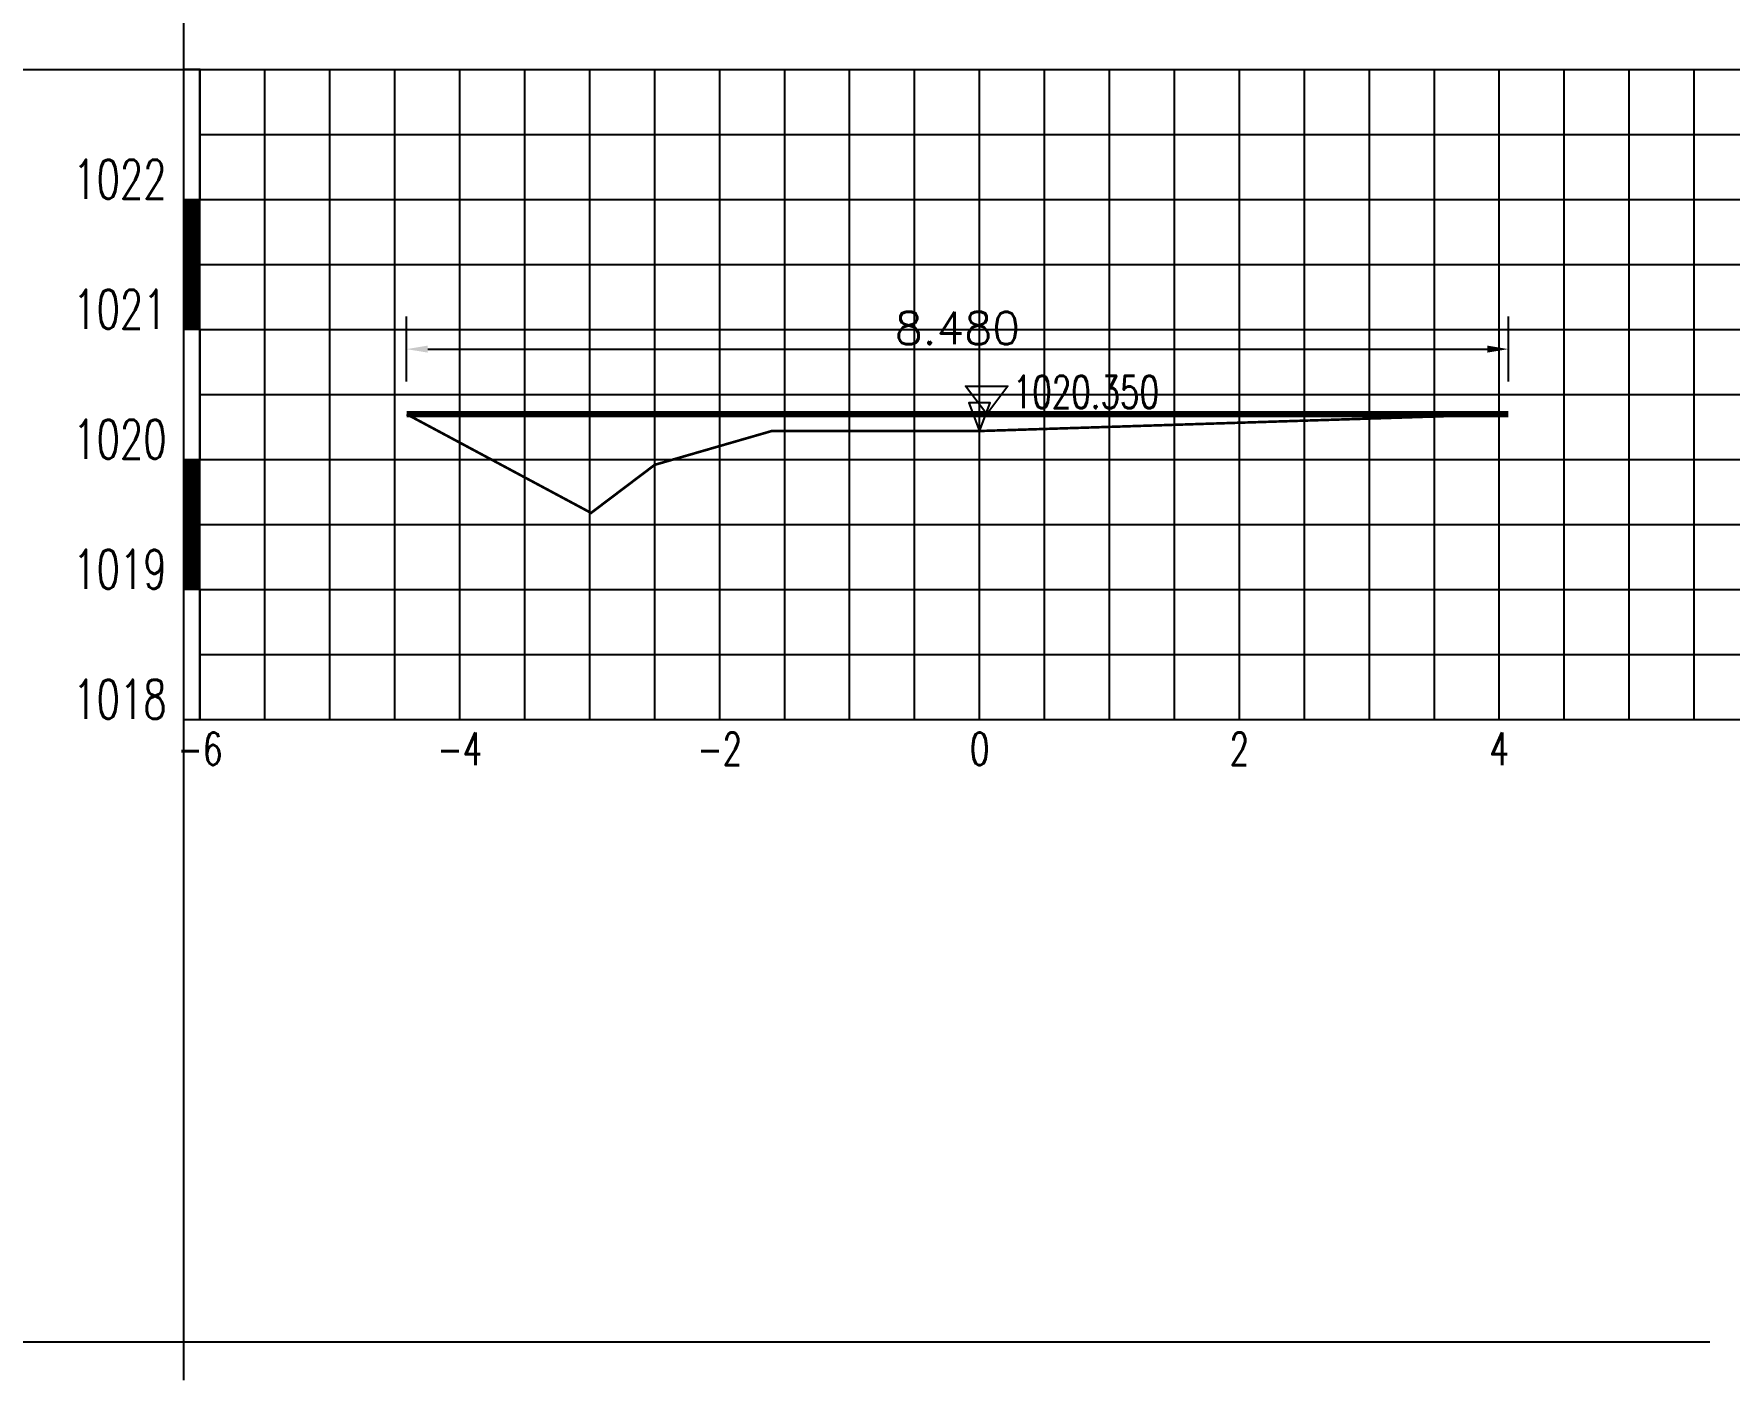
# Model space of a CAD drawing. Extents: x 695776 to 1250176, y 4443437 to 9025597.
# Drawn here: x 931031 to 944078, y 4547339 to 4557695 of the extents above; entities that cross this region are included whole.
import ezdxf
from ezdxf.enums import TextEntityAlignment as Align

# ---------------------------------------------------------------- set-up
doc = ezdxf.new("R2010")
doc.units = 0
doc.header["$LTSCALE"] = 0.5
doc.header["$PDSIZE"] = 0.2
doc.linetypes.add('ACAD_ISO07W100', pattern=[3.5, 0.5, -3])
doc.linetypes.add('CENTER2', pattern=[28.575, 19.05, -3.175, 3.175, -3.175])
doc.layers.get('0').update_dxf_attribs({"linetype": 'CONTINUOUS'})
doc.layers.get('Defpoints').update_dxf_attribs({"linetype": 'CONTINUOUS'})
for name, color, linetype in [('KEDU', 7, 'CONTINUOUS'), ('MIGE', 4, 'ACAD_ISO07W100'), ('MIGE1', 11, 'CONTINUOUS'), ('SANJIAO', 212, 'CONTINUOUS'), ('SHEJI', 1, 'CONTINUOUS'), ('YUANSHI1', 73, 'CONTINUOUS'), ('ZHOUXIAN', 20, 'CENTER2'), ('辅助线', 3, 'CONTINUOUS')]:
    doc.layers.add(name, color=color, linetype=linetype)
doc.styles.get("Standard").update_dxf_attribs({"font": 'rs.shx', "bigfont": 'hztxt.shx'})
doc.dimstyles.get("Standard").update_dxf_attribs({"dimtxt": 0.18, "dimasz": 0.18, "dimexe": 0.18, "dimexo": 0.0625, "dimgap": 0.09, "dimtad": 0, "dimtih": 1, "dimtoh": 1, "dimdec": 4, "dimzin": 0, "dimdsep": 46, "dimtxsty": 'Standard', "dimcen": 0.09, "dimadec": 0, "dimazin": 0, "dimtfac": 1, "dimtdec": 4, "dimtofl": 0, "dimtmove": 0, "dimatfit": 3, "dimfxl": 0, "dimtolj": 1, "dimtzin": 0, "dimarcsym": 0})

# ---------------------------------------------------------------- blocks, each defined once
blk = doc.blocks.new('zhunghao')
blk.add_lwpolyline([(0, 0), (0.326, 0.863), (-0.326, 0.863), (0, 0)])
blk = doc.blocks.new('ele_sym08')
blk.add_line((0, 0), (5.597, 0))
blk.add_lwpolyline([(0.901, -0.002), (0.249, 0.861), (1.553, 0.861), (0.901, -0.002)])
at = {"width": 0.7}
blk.add_attdef('ELEVAT', (1.703, 0.181), '', height=1, dxfattribs=at)
blk = doc.blocks.new('*D669')
at = {"color": 0, "lineweight": -2}
for p, q in [((933899, 4555020), (933899, 4555520)), ((942379, 4555020), (942379, 4555520)), ((934062, 4555270), (942217, 4555270))]:
    blk.add_line(p, q, dxfattribs=at)
at = {"color": 0}
for points in [[(934062, 4555297), (934062, 4555243), (933899, 4555270)], [(942217, 4555297), (942217, 4555243), (942379, 4555270)]]:
    blk.add_solid(points, dxfattribs=at)
at = {"layer": 'Defpoints', "color": 0}
for p in [(942379, 4555270), (933899, 4554770), (942379, 4554770)]:
    blk.add_point(p, dxfattribs=at)
at = {"color": 0, "insert": (938139, 4555432), "char_height": 250, "attachment_point": 5}
blk.add_mtext('\\A1;8.480', dxfattribs=at)
blk = doc.blocks.new('bc1_100')
blk.add_lwpolyline([(0.064, 1), (-0.063, 1), (-0.063, 0), (0.064, 0)], close=True)
at = {"width": 0.7}
blk.add_attdef('BC', text='', height=0.3, dxfattribs=at).set_placement((-0.193, 0.007), align=Align.RIGHT)
blk = doc.blocks.new('bc0_100')
for p, q in [((-0.063, 1), (-0.063, 0)), ((0.063, 0), (0.063, 1))]:
    blk.add_line(p, q)
at = {"const_width": 0.126}
blk.add_lwpolyline([(0, 1), (0, 0)], dxfattribs=at)
at = {"width": 0.7}
blk.add_attdef('BC', text='', height=0.3, dxfattribs=at).set_placement((-0.193, 0.007), align=Align.RIGHT)

msp = doc.modelspace()

# ---------------------------------------------------------------- linework, layer by layer
at = {"layer": 'MIGE', "linetype": 'Continuous'}
for p, q in [((932809.4598, 4552419.8741), (932809.4598, 4557419.8741)), ((933809.4598, 4552419.8741), (933809.4598, 4557419.8741)), ((934809.4598, 4552419.8741), (934809.4598, 4557419.8741)), ((935809.4598, 4552419.8741), (935809.4598, 4557419.8741)), ((936809.4598, 4552419.8741), (936809.4598, 4557419.8741)), ((937809.4598, 4552419.8741), (937809.4598, 4557419.8741)), ((938809.4598, 4552419.8741), (938809.4598, 4557419.8741)), ((939809.4598, 4552419.8741), (939809.4598, 4557419.8741)), ((940809.4598, 4552419.8741), (940809.4598, 4557419.8741)), ((941809.4598, 4552419.8741), (941809.4598, 4557419.8741)), ((942809.4598, 4552419.8741), (942809.4598, 4557419.8741)), ((943809.4598, 4552419.8741), (943809.4598, 4557419.8741)), ((932309.4598, 4556919.8741), (944309.4598, 4556919.8741)), ((932309.4598, 4555919.8741), (944309.4598, 4555919.8741)), ((932309.4598, 4554919.8741), (944309.4598, 4554919.8741)), ((932309.4598, 4553919.8741), (944309.4598, 4553919.8741)), ((932309.4598, 4552919.8741), (944309.4598, 4552919.8741))]:
    msp.add_line(p, q, dxfattribs=at)
at = {"layer": 'MIGE1'}
for p, q in [((932309.4598, 4557419.8741), (944309.4598, 4557419.8741)), ((932309.4598, 4552419.8741), (932309.4598, 4557419.8741)), ((933309.4598, 4552419.8741), (933309.4598, 4557419.8741)), ((934309.4598, 4552419.8741), (934309.4598, 4557419.8741)), ((935309.4598, 4552419.8741), (935309.4598, 4557419.8741)), ((936309.4598, 4552419.8741), (936309.4598, 4557419.8741)), ((937309.4598, 4552419.8741), (937309.4598, 4557419.8741)), ((938309.4598, 4552419.8741), (938309.4598, 4557419.8741)), ((939309.4598, 4552419.8741), (939309.4598, 4557419.8741)), ((940309.4598, 4552419.8741), (940309.4598, 4557419.8741)), ((941309.4598, 4552419.8741), (941309.4598, 4557419.8741)), ((942309.4598, 4552419.8741), (942309.4598, 4557419.8741)), ((943309.4598, 4552419.8741), (943309.4598, 4557419.8741)), ((932309.4598, 4556419.8741), (944309.4598, 4556419.8741)), ((932309.4598, 4555419.8741), (944309.4598, 4555419.8741)), ((932309.4598, 4554419.8741), (944309.4598, 4554419.8741)), ((932309.4598, 4553419.8741), (944309.4598, 4553419.8741)), ((932309.4598, 4552419.8741), (944309.4598, 4552419.8741))]:
    msp.add_line(p, q, dxfattribs=at)
at = {"layer": 'SHEJI', "const_width": 50}
msp.add_lwpolyline([(933899.4598, 4554769.8741), (938309.4598, 4554769.8741), (942379.4598, 4554769.8741)], dxfattribs=at)
at = {"layer": 'YUANSHI1', "const_width": 20}
msp.add_lwpolyline([(933899.4598, 4554769.8741), (935319.4598, 4554009.8741), (935809.4598, 4554379.8741), (936709.4598, 4554639.8741), (938309.4598, 4554639.8741), (942379.4598, 4554769.8741)], dxfattribs=at)
at = {"layer": 'ZHOUXIAN'}
msp.add_line((938309.4598, 4553509.8741), (938309.4598, 4555269.8741), dxfattribs=at)
at = {"layer": '辅助线'}
for points in [[(932183.2643, 4568016.1388), (932183.2643, 4547338.7403)], [(901924.7435, 4557419.8741), (944380.0852, 4557419.8741)], [(901924.7435, 4547633.5904), (943930.0651, 4547633.5904)]]:
    msp.add_lwpolyline(points, dxfattribs=at)

# ---------------------------------------------------------------- block references
at = {"xscale": 250, "yscale": 250, "zscale": 250}
msp.add_blockref('ele_sym08', (938139.4598, 4554769.8741), dxfattribs=at).add_auto_attribs({'ELEVAT': '1020.350'})
at = {"layer": 'KEDU', "xscale": 1000, "yscale": 1000, "zscale": 1000}
for name, p, values in [('bc1_100', (932246.2118, 4556419.8741), {'BC': '1022'}), ('bc0_100', (932246.2118, 4555419.8741), {'BC': '1021'}), ('bc1_100', (932246.2118, 4554419.8741), {'BC': '1020'}), ('bc0_100', (932246.2118, 4553419.8741), {'BC': '1019'}), ('bc1_100', (932246.2118, 4552419.8741), {'BC': '1018'})]:
    msp.add_blockref(name, p, dxfattribs=at).add_auto_attribs(values)
at = {"layer": 'SANJIAO', "xscale": 250, "yscale": 250, "zscale": 250}
msp.add_blockref('zhunghao', (938309.4598, 4554639.8741), dxfattribs=at)

# ---------------------------------------------------------------- texts
at = {"layer": 'KEDU', "width": 0.7}
for s, p in [('-6', (932309.4598, 4552069.8741)), ('-4', (934309.4598, 4552069.8741)), ('-2', (936309.4598, 4552069.8741)), ('0', (938309.4598, 4552069.8741)), ('0', (938309.4598, 4552069.8741)), ('2', (940309.4598, 4552069.8741)), ('4', (942309.4598, 4552069.8741))]:
    msp.add_text(s, height=250, dxfattribs=at).set_placement(p, align=Align.CENTER)

# ---------------------------------------------------------------- dimensions: what is measured, and where the dimension line sits
dim = msp.add_linear_dim(base=(942379.4598, 4555269.8741), p1=(933899.4598, 4554769.8741), p2=(942379.4598, 4554769.8741), dimstyle='Standard', override={"dimtxt": 250, "dimasz": 162.5, "dimexe": 250, "dimexo": 250, "dimgap": 37.5, "dimtad": 1, "dimtih": 0, "dimtoh": 0, "dimdec": 3, "dimlfac": 0.001})
dim.commit()
dim.dimension.update_dxf_attribs({"geometry": '*D669', "text_midpoint": (938139.4598, 4555432.3741)})

doc.saveas('drawing.dxf')
